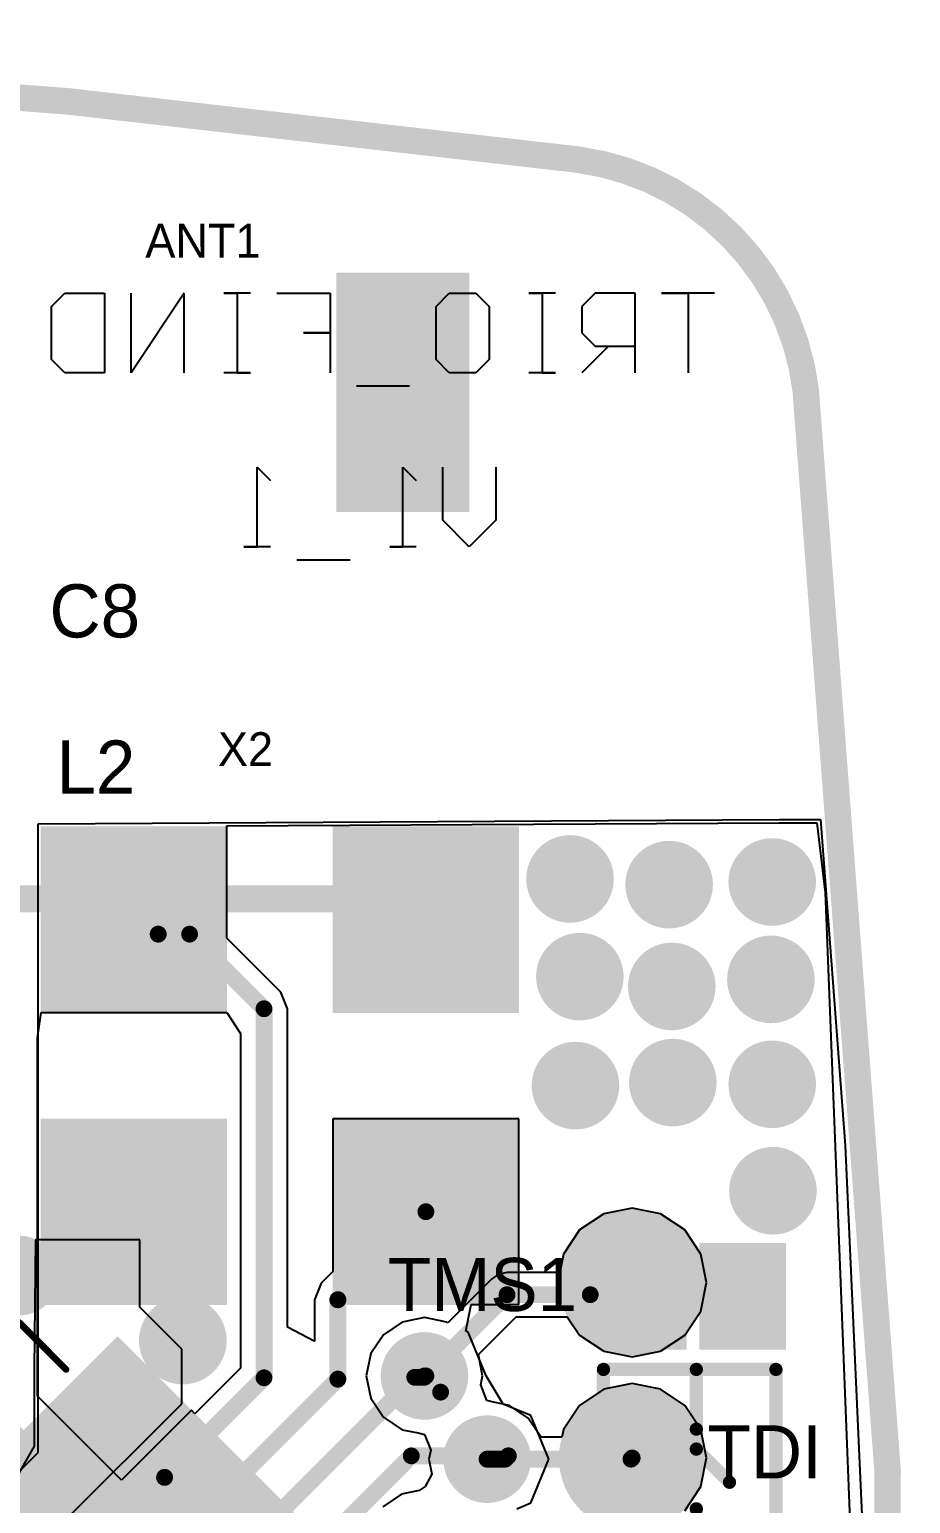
# Model space of a CAD drawing. Header units: millimetres. Extents: x 62 to 98, y 34 to 139.
# Drawn here: x 74.29 to 80.94, y 52.58 to 63.68 of the extents above; entities that cross this region are included whole.
import ezdxf

# ---------------------------------------------------------------- set-up
doc = ezdxf.new("R2010")
doc.units = ezdxf.units.MM
for name, color, linetype in [('BottomLayer', 5, 'Continuous'), ('BottomOverlay', 54, 'Continuous'), ('BottomPaste', 16, 'Continuous'), ('BottomSolder', 6, 'Continuous'), ('KeepOutLayer', 6, 'Continuous'), ('Mechanical16', 56, 'Continuous'), ('MultiLayer', 9, 'Continuous'), ('TopLayer', 1, 'Continuous'), ('TopOverlay', 2, 'Continuous'), ('TopPaste', 8, 'Continuous'), ('TopSolder', 216, 'Continuous'), ('ViaHoleLayer', 16, 'Continuous')]:
    doc.layers.add(name, color=color, linetype=linetype)

# ---------------------------------------------------------------- blocks, each defined once
blk = doc.blocks.new('EM9304V01_QFN28_4X4_15')
at = {"layer": 'TopLayer'}
for points in [[(-1.3, 1.55), (-1.1, 1.55), (-1.3, 2.35), (-1.1, 2.35)], [(-0.9, 1.55), (-0.7, 1.55), (-0.9, 2.35), (-0.7, 2.35)], [(-0.515, 1.55), (-0.285, 1.55), (-0.515, 2.35), (-0.285, 2.35)], [(-0.1, 1.55), (0.1, 1.55), (-0.1, 2.35), (0.1, 2.35)], [(0.3, 1.55), (0.5, 1.55), (0.3, 2.35), (0.5, 2.35)], [(0.7, 1.55), (0.9, 1.55), (0.7, 2.35), (0.9, 2.35)], [(1.1, 1.55), (1.3, 1.55), (1.1, 2.35), (1.3, 2.35)], [(-1.55, 1.1), (-1.55, 1.3), (-2.35, 1.1), (-2.35, 1.3)], [(2.35, 1.1), (2.35, 1.3), (1.55, 1.1), (1.55, 1.3)], [(-1.2, -1.2), (1.2, -1.2), (-1.2, 1.2), (1.2, 1.2)], [(-1.55, 0.7), (-1.55, 0.9), (-2.35, 0.7), (-2.35, 0.9)], [(2.35, 0.7), (2.35, 0.9), (1.55, 0.7), (1.55, 0.9)], [(-1.55, 0.3), (-1.55, 0.5), (-2.35, 0.3), (-2.35, 0.5)], [(2.35, 0.3), (2.35, 0.5), (1.55, 0.3), (1.55, 0.5)], [(-1.55, -0.1), (-1.55, 0.1), (-2.35, -0.1), (-2.35, 0.1)], [(2.35, -0.1), (2.35, 0.1), (1.55, -0.1), (1.55, 0.1)], [(-1.55, -0.5), (-1.55, -0.3), (-2.35, -0.5), (-2.35, -0.3)], [(2.35, -0.515), (2.35, -0.285), (1.55, -0.515), (1.55, -0.285)], [(-1.55, -0.9), (-1.55, -0.7), (-2.35, -0.9), (-2.35, -0.7)], [(2.35, -0.9), (2.35, -0.7), (1.55, -0.9), (1.55, -0.7)], [(-1.55, -1.3), (-1.55, -1.1), (-2.35, -1.3), (-2.35, -1.1)], [(2.35, -1.3), (2.35, -1.1), (1.55, -1.3), (1.55, -1.1)], [(-1.3, -2.35), (-1.1, -2.35), (-1.3, -1.55), (-1.1, -1.55)], [(-0.9, -2.35), (-0.7, -2.35), (-0.9, -1.55), (-0.7, -1.55)], [(-0.5, -2.35), (-0.3, -2.35), (-0.5, -1.55), (-0.3, -1.55)], [(-0.1, -2.35), (0.1, -2.35), (-0.1, -1.55), (0.1, -1.55)], [(0.3, -2.35), (0.5, -2.35), (0.3, -1.55), (0.5, -1.55)], [(0.7, -2.35), (0.9, -2.35), (0.7, -1.55), (0.9, -1.55)], [(1.1, -2.35), (1.3, -2.35), (1.1, -1.55), (1.3, -1.55)]]:
    blk.add_solid(points, dxfattribs=at)
at = {"layer": 'TopOverlay'}
for points, const_width in [([(-2.2, 2.25, 1), (-2.3, 2.25, 1)], 0.5), ([(-2.425, 2.25, 1), (-2.175, 2.25, 1)], 0.25), ([(-2.325, 2.25, 1), (-2.075, 2.25, 1)], 0.25), ([(-2.013, 2, 1), (-1.988, 2, 1)], 0.025), ([(-2.013, 2, 1), (-1.988, 2, 1)], 0.025), ([(-1.513, 2, 1), (-1.488, 2, 1)], 0.025), ([(1.488, 2, 1), (1.513, 2, 1)], 0.025), ([(1.988, 2, 1), (2.013, 2, 1)], 0.025), ([(1.988, 2, 1), (2.013, 2, 1)], 0.025), ([(-2.013, 1.5, 1), (-1.988, 1.5, 1)], 0.025), ([(1.988, 1.5, 1), (2.013, 1.5, 1)], 0.025), ([(-2.012, -1.5, 1), (-1.987, -1.5, 1)], 0.025), ([(1.988, -1.5, 1), (2.013, -1.5, 1)], 0.025), ([(-2.012, -2, 1), (-1.987, -2, 1)], 0.025), ([(-2.012, -2, 1), (-1.987, -2, 1)], 0.025), ([(-1.513, -2, 1), (-1.488, -2, 1)], 0.025), ([(1.488, -2, 1), (1.513, -2, 1)], 0.025), ([(1.988, -2, 1), (2.013, -2, 1)], 0.025), ([(1.988, -2, 1), (2.013, -2, 1)], 0.025)]:
    blk.add_lwpolyline(points, format="xyb", close=True, dxfattribs=dict(at, const_width=const_width))
at = {"layer": 'TopOverlay', "const_width": 0.05}
for points in [[(-2, 1.5), (-2, 2)], [(-2, 2), (-1.5, 2)], [(1.5, 2), (2, 2)], [(2, 1.5), (2, 2)], [(-2, -2), (-2, -1.5)], [(2, -2), (2, -1.5)], [(-2, -2), (-1.5, -2)], [(1.5, -2), (2, -2)]]:
    blk.add_lwpolyline(points, dxfattribs=at)
at = {"layer": 'TopPaste'}
for points in [[(-1.3, 1.55), (-1.1, 1.55), (-1.3, 2.35), (-1.1, 2.35)], [(-0.9, 1.55), (-0.7, 1.55), (-0.9, 2.35), (-0.7, 2.35)], [(-0.515, 1.55), (-0.285, 1.55), (-0.515, 2.35), (-0.285, 2.35)], [(-0.1, 1.55), (0.1, 1.55), (-0.1, 2.35), (0.1, 2.35)], [(0.3, 1.55), (0.5, 1.55), (0.3, 2.35), (0.5, 2.35)], [(0.7, 1.55), (0.9, 1.55), (0.7, 2.35), (0.9, 2.35)], [(1.1, 1.55), (1.3, 1.55), (1.1, 2.35), (1.3, 2.35)], [(-1.55, 1.1), (-1.55, 1.3), (-2.35, 1.1), (-2.35, 1.3)], [(2.35, 1.1), (2.35, 1.3), (1.55, 1.1), (1.55, 1.3)], [(-1.2, -1.2), (1.2, -1.2), (-1.2, 1.2), (1.2, 1.2)], [(-1.55, 0.7), (-1.55, 0.9), (-2.35, 0.7), (-2.35, 0.9)], [(2.35, 0.7), (2.35, 0.9), (1.55, 0.7), (1.55, 0.9)], [(-1.55, 0.3), (-1.55, 0.5), (-2.35, 0.3), (-2.35, 0.5)], [(2.35, 0.3), (2.35, 0.5), (1.55, 0.3), (1.55, 0.5)], [(-1.55, -0.1), (-1.55, 0.1), (-2.35, -0.1), (-2.35, 0.1)], [(2.35, -0.1), (2.35, 0.1), (1.55, -0.1), (1.55, 0.1)], [(-1.55, -0.5), (-1.55, -0.3), (-2.35, -0.5), (-2.35, -0.3)], [(2.35, -0.515), (2.35, -0.285), (1.55, -0.515), (1.55, -0.285)], [(-1.55, -0.9), (-1.55, -0.7), (-2.35, -0.9), (-2.35, -0.7)], [(2.35, -0.9), (2.35, -0.7), (1.55, -0.9), (1.55, -0.7)], [(-1.55, -1.3), (-1.55, -1.1), (-2.35, -1.3), (-2.35, -1.1)], [(2.35, -1.3), (2.35, -1.1), (1.55, -1.3), (1.55, -1.1)], [(-1.3, -2.35), (-1.1, -2.35), (-1.3, -1.55), (-1.1, -1.55)], [(-0.9, -2.35), (-0.7, -2.35), (-0.9, -1.55), (-0.7, -1.55)], [(-0.5, -2.35), (-0.3, -2.35), (-0.5, -1.55), (-0.3, -1.55)], [(-0.1, -2.35), (0.1, -2.35), (-0.1, -1.55), (0.1, -1.55)], [(0.3, -2.35), (0.5, -2.35), (0.3, -1.55), (0.5, -1.55)], [(0.7, -2.35), (0.9, -2.35), (0.7, -1.55), (0.9, -1.55)], [(1.1, -2.35), (1.3, -2.35), (1.1, -1.55), (1.3, -1.55)]]:
    blk.add_solid(points, dxfattribs=at)
at = {"layer": 'TopSolder'}
for points in [[(-1.402, 1.448), (-0.998, 1.448), (-1.402, 2.452), (-0.998, 2.452)], [(-1.002, 1.448), (-0.598, 1.448), (-1.002, 2.452), (-0.598, 2.452)], [(-0.617, 1.448), (-0.183, 1.448), (-0.617, 2.452), (-0.183, 2.452)], [(-0.202, 1.448), (0.202, 1.448), (-0.202, 2.452), (0.202, 2.452)], [(0.198, 1.448), (0.602, 1.448), (0.198, 2.452), (0.602, 2.452)], [(0.598, 1.448), (1.002, 1.448), (0.598, 2.452), (1.002, 2.452)], [(0.998, 1.448), (1.402, 1.448), (0.998, 2.452), (1.402, 2.452)], [(-1.45, -1.45), (1.45, -1.45), (-1.45, 1.45), (1.45, 1.45)], [(-1.448, 0.998), (-1.448, 1.402), (-2.452, 0.998), (-2.452, 1.402)], [(2.452, 0.998), (2.452, 1.402), (1.448, 0.998), (1.448, 1.402)], [(-1.302, -1.302), (1.302, -1.302), (-1.302, 1.302), (1.302, 1.302)], [(-1.448, 0.598), (-1.448, 1.002), (-2.452, 0.598), (-2.452, 1.002)], [(2.452, 0.598), (2.452, 1.002), (1.448, 0.598), (1.448, 1.002)], [(-1.448, 0.198), (-1.448, 0.602), (-2.452, 0.198), (-2.452, 0.602)], [(2.452, 0.198), (2.452, 0.602), (1.448, 0.198), (1.448, 0.602)], [(-1.448, -0.202), (-1.448, 0.202), (-2.452, -0.202), (-2.452, 0.202)], [(2.452, -0.202), (2.452, 0.202), (1.448, -0.202), (1.448, 0.202)], [(-1.448, -0.602), (-1.448, -0.198), (-2.452, -0.602), (-2.452, -0.198)], [(2.452, -0.617), (2.452, -0.183), (1.448, -0.617), (1.448, -0.183)], [(-1.448, -1.002), (-1.448, -0.598), (-2.452, -1.002), (-2.452, -0.598)], [(2.452, -1.002), (2.452, -0.598), (1.448, -1.002), (1.448, -0.598)], [(-1.448, -1.402), (-1.448, -0.998), (-2.452, -1.402), (-2.452, -0.998)], [(2.452, -1.402), (2.452, -0.998), (1.448, -1.402), (1.448, -0.998)], [(-1.402, -2.452), (-0.998, -2.452), (-1.402, -1.448), (-0.998, -1.448)], [(-1.002, -2.452), (-0.598, -2.452), (-1.002, -1.448), (-0.598, -1.448)], [(-0.602, -2.452), (-0.198, -2.452), (-0.602, -1.448), (-0.198, -1.448)], [(-0.202, -2.452), (0.202, -2.452), (-0.202, -1.448), (0.202, -1.448)], [(0.198, -2.452), (0.602, -2.452), (0.198, -1.448), (0.602, -1.448)], [(0.598, -2.452), (1.002, -2.452), (0.598, -1.448), (1.002, -1.448)], [(0.998, -2.452), (1.402, -2.452), (0.998, -1.448), (1.402, -1.448)]]:
    blk.add_solid(points, dxfattribs=at)
blk = doc.blocks.new('TP_17')
at = {"layer": 'BottomLayer', "const_width": 0.45}
blk.add_lwpolyline([(-0.173, 0, 1), (0.277, 0, 1)], format="xyb", close=True, dxfattribs=at)
at = {"layer": 'BottomPaste', "const_width": 0.45}
blk.add_lwpolyline([(-0.173, 0, 1), (0.277, 0, 1)], format="xyb", close=True, dxfattribs=at)
at = {"layer": 'BottomSolder', "const_width": 0.552}
blk.add_lwpolyline([(-0.224, 0, 1), (0.328, 0, 1)], format="xyb", close=True, dxfattribs=at)
blk = doc.blocks.new('TP_19')
at = {"layer": 'BottomLayer', "const_width": 0.45}
blk.add_lwpolyline([(-0.225, 0, 1), (0.225, 0, 1)], format="xyb", close=True, dxfattribs=at)
at = {"layer": 'BottomPaste', "const_width": 0.45}
blk.add_lwpolyline([(-0.225, 0, 1), (0.225, 0, 1)], format="xyb", close=True, dxfattribs=at)
at = {"layer": 'BottomSolder', "const_width": 0.552}
blk.add_lwpolyline([(-0.276, 0, 1), (0.276, 0, 1)], format="xyb", close=True, dxfattribs=at)
blk = doc.blocks.new('CRYSTAL_NX1612SA_25')
at = {"layer": 'TopLayer'}
for points in [[(-0.6, 1.6), (0.6, 1.6), (-0.6, 2.8), (0.6, 2.8)], [(1.6, 1.6), (2.8, 1.6), (1.6, 2.8), (2.8, 2.8)], [(-0.6, -0.6), (0.6, -0.6), (-0.6, 0.6), (0.6, 0.6)], [(1.6, -0.6), (2.8, -0.6), (1.6, 0.6), (2.8, 0.6)]]:
    blk.add_solid(points, dxfattribs=at)
at = {"layer": 'TopPaste'}
for points in [[(-0.6, 1.6), (0.6, 1.6), (-0.6, 2.8), (0.6, 2.8)], [(1.6, 1.6), (2.8, 1.6), (1.6, 2.8), (2.8, 2.8)], [(-0.6, -0.6), (0.6, -0.6), (-0.6, 0.6), (0.6, 0.6)], [(1.6, -0.6), (2.8, -0.6), (1.6, 0.6), (2.8, 0.6)]]:
    blk.add_solid(points, dxfattribs=at)
at = {"layer": 'TopSolder'}
for points in [[(-0.702, 1.498), (0.702, 1.498), (-0.702, 2.902), (0.702, 2.902)], [(1.498, 1.498), (2.902, 1.498), (1.498, 2.902), (2.902, 2.902)], [(-0.702, -0.702), (0.702, -0.702), (-0.702, 0.702), (0.702, 0.702)], [(1.498, -0.702), (2.902, -0.702), (1.498, 0.702), (2.902, 0.702)]]:
    blk.add_solid(points, dxfattribs=at)
blk = doc.blocks.new('AMCA31_26')
at = {"layer": 'TopLayer'}
for points in [[(0.8, 2.102), (-0.8, 2.102), (0.8, 1.302), (-0.8, 1.302)], [(0.8, -1.3), (-0.8, -1.3), (0.8, -2.1), (-0.8, -2.1)]]:
    blk.add_solid(points, dxfattribs=at)
at = {"layer": 'TopPaste'}
for points in [[(0.8, 2.102), (-0.8, 2.102), (0.8, 1.302), (-0.8, 1.302)], [(0.8, -1.3), (-0.8, -1.3), (0.8, -2.1), (-0.8, -2.1)]]:
    blk.add_solid(points, dxfattribs=at)
at = {"layer": 'TopSolder'}
for points in [[(0.902, 2.203), (-0.902, 2.203), (0.902, 1.2), (-0.902, 1.2)], [(0.902, -1.198), (-0.902, -1.198), (0.902, -2.202), (-0.902, -2.202)]]:
    blk.add_solid(points, dxfattribs=at)
blk = doc.blocks.new('SW_TACT_EVPBB_27')
at = {"layer": 'TopLayer'}
for points in [[(-0.3, 0.975), (-0.3, 0.525), (0.3, 0.975), (0.3, 0.525)], [(2.35, 0.975), (2.35, 0.525), (2.95, 0.975), (2.95, 0.525)], [(-0.3, 0.225), (-0.3, -0.225), (0.3, 0.225), (0.3, -0.225)], [(2.35, 0.225), (2.35, -0.225), (2.95, 0.225), (2.95, -0.225)]]:
    blk.add_solid(points, dxfattribs=at)
at = {"layer": 'TopOverlay', "const_width": 0.1}
for points in [[(2.1, 1), (0.55, 1)], [(0.55, -0.3), (0.55, 1)], [(2.1, -0.3), (2.1, 1)], [(1.15, 0.4), (1.4, 0.65)], [(1, 0.4), (0.55, 0.4)], [(1.15, 0.4), (1, 0.4)], [(2.05, 0.4), (1.6, 0.4)], [(2.1, -0.3), (0.55, -0.3)]]:
    blk.add_lwpolyline(points, dxfattribs=at)
at = {"layer": 'TopOverlay', "const_width": 0.05}
for points in [[(0.525, 1, 1), (0.575, 1, 1)], [(0.525, 1, 1), (0.575, 1, 1)], [(2.075, 1, 1), (2.125, 1, 1)], [(2.075, 1, 1), (2.125, 1, 1)], [(1.375, 0.65, 1), (1.425, 0.65, 1)], [(0.525, 0.4, 1), (0.575, 0.4, 1)], [(0.975, 0.4, 1), (1.025, 0.4, 1)], [(0.975, 0.4, 1), (1.025, 0.4, 1)], [(1.125, 0.4, 1), (1.175, 0.4, 1)], [(1.125, 0.4, 1), (1.175, 0.4, 1)], [(1.575, 0.4, 1), (1.625, 0.4, 1)], [(2.025, 0.4, 1), (2.075, 0.4, 1)], [(0.525, -0.3, 1), (0.575, -0.3, 1)], [(0.525, -0.3, 1), (0.575, -0.3, 1)], [(2.075, -0.3, 1), (2.125, -0.3, 1)], [(2.075, -0.3, 1), (2.125, -0.3, 1)]]:
    blk.add_lwpolyline(points, format="xyb", close=True, dxfattribs=at)
at = {"layer": 'TopPaste'}
for points in [[(-0.3, 0.975), (-0.3, 0.525), (0.3, 0.975), (0.3, 0.525)], [(2.35, 0.975), (2.35, 0.525), (2.95, 0.975), (2.95, 0.525)], [(-0.3, 0.225), (-0.3, -0.225), (0.3, 0.225), (0.3, -0.225)], [(2.35, 0.225), (2.35, -0.225), (2.95, 0.225), (2.95, -0.225)]]:
    blk.add_solid(points, dxfattribs=at)
at = {"layer": 'TopSolder'}
for points in [[(-0.402, 1.077), (-0.402, 0.423), (0.402, 1.077), (0.402, 0.423)], [(2.248, 1.077), (2.248, 0.423), (3.052, 1.077), (3.052, 0.423)], [(-0.402, 0.327), (-0.402, -0.327), (0.402, 0.327), (0.402, -0.327)], [(2.248, 0.327), (2.248, -0.327), (3.052, 0.327), (3.052, -0.327)]]:
    blk.add_solid(points, dxfattribs=at)

msp = doc.modelspace()

# ---------------------------------------------------------------- linework, layer by layer
at = {"layer": 'BottomLayer'}
for p, q in [((74.359, 57.699), (79.948, 57.731)), ((74.359, 56.536), (74.359, 57.699)), ((79.948, 57.731), (80.256, 57.731)), ((80.256, 57.731), (80.442, 55.275)), ((74.359, 55.627), (74.359, 56.536)), ((74.359, 54.86), (74.359, 55.627)), ((80.442, 55.275), (80.587, 52.09)), ((74.359, 53.889), (74.359, 54.86)), ((78.623, 54.762), (78.441, 54.64)), ((78.837, 54.805), (78.623, 54.762)), ((79.052, 54.762), (78.837, 54.805)), ((79.234, 54.64), (79.052, 54.762)), ((78.441, 54.64), (78.319, 54.458)), ((79.355, 54.458), (79.234, 54.64)), ((78.319, 54.458), (78.292, 54.319)), ((79.398, 54.244), (79.355, 54.458)), ((77.83, 54.306), (77.776, 54.27)), ((77.894, 54.319), (77.83, 54.306)), ((78.292, 54.319), (77.894, 54.319)), ((77.776, 54.27), (77.447, 53.941)), ((79.355, 54.029), (79.398, 54.244)), ((77.272, 53.979), (77.104, 53.946)), ((77.44, 53.946), (77.272, 53.979)), ((77.678, 53.701), (77.963, 53.986)), ((77.963, 53.986), (78.348, 53.986)), ((78.348, 53.986), (78.441, 53.847)), ((79.234, 53.847), (79.355, 54.029)), ((74.359, 52.964), (74.359, 53.889)), ((77.104, 53.946), (76.962, 53.85)), ((77.447, 53.941), (77.44, 53.946)), ((76.962, 53.85), (76.867, 53.708)), ((78.441, 53.847), (78.623, 53.726)), ((79.052, 53.726), (79.234, 53.847)), ((76.867, 53.708), (76.833, 53.54)), ((77.71, 53.54), (77.678, 53.701)), ((78.623, 53.726), (78.837, 53.683)), ((78.837, 53.683), (79.052, 53.726)), ((76.833, 53.54), (76.867, 53.372)), ((77.697, 53.472), (77.71, 53.54)), ((77.743, 53.355), (77.697, 53.472)), ((78.623, 53.44), (78.441, 53.318)), ((78.837, 53.482), (78.623, 53.44)), ((79.052, 53.44), (78.837, 53.482)), ((79.234, 53.318), (79.052, 53.44)), ((76.867, 53.372), (76.962, 53.23)), ((77.791, 53.342), (77.743, 53.355)), ((77.912, 53.318), (77.791, 53.342)), ((78.054, 53.223), (77.912, 53.318)), ((78.441, 53.318), (78.319, 53.136)), ((79.355, 53.136), (79.234, 53.318)), ((76.962, 53.23), (77.104, 53.135)), ((78.149, 53.081), (78.054, 53.223)), ((77.104, 53.135), (77.225, 53.111)), ((77.225, 53.111), (77.273, 53.098)), ((77.273, 53.098), (77.319, 52.982)), ((78.15, 53.08), (78.149, 53.081)), ((78.308, 53.08), (78.15, 53.08)), ((78.319, 53.136), (78.308, 53.08)), ((79.398, 52.922), (79.355, 53.136)), ((77.319, 52.982), (77.306, 52.913)), ((74.013, 52.618), (74.359, 52.964)), ((77.306, 52.913), (77.328, 52.801)), ((79.355, 52.707), (79.398, 52.922)), ((77.328, 52.801), (77.278, 52.706)), ((77.099, 52.65), (76.957, 52.555)), ((77.233, 52.677), (77.099, 52.65)), ((77.278, 52.706), (77.233, 52.677)), ((79.234, 52.525), (79.355, 52.707))]:
    msp.add_line(p, q, dxfattribs=at)
for points, const_width in [([(78.204, 57.284, 1), (78.534, 57.284, 1)], 0.33), ([(78.951, 57.241, 1), (79.281, 57.241, 1)], 0.33), ([(79.728, 57.261, 1), (80.058, 57.261, 1)], 0.33), ([(78.278, 56.548, 1), (78.608, 56.548, 1)], 0.33), ([(79.718, 56.527, 1), (80.048, 56.527, 1)], 0.33), ([(78.971, 56.474, 1), (79.301, 56.474, 1)], 0.33), ([(78.979, 55.75, 1), (79.309, 55.75, 1)], 0.33), ([(78.245, 55.727, 1), (78.575, 55.727, 1)], 0.33), ([(79.728, 55.737, 1), (80.058, 55.737, 1)], 0.33), ([(79.733, 54.935, 1), (80.063, 54.935, 1)], 0.33), ([(77.862, 54.152, 1), (77.926, 54.152, 1)], 0.0635), ([(77.862, 54.152, 1), (77.926, 54.152, 1)], 0.0635), ([(78.49, 54.152, 1), (78.553, 54.152, 1)], 0.0635), ([(75.285, 53.807, 1), (75.616, 53.807, 1)], 0.33), ([(77.107, 53.54, 1), (77.437, 53.54, 1)], 0.33), ([(77.24, 53.54, 1), (77.303, 53.54, 1)], 0.0635), ([(77.25, 53.54, 1), (77.314, 53.54, 1)], 0.0635), ([(77.25, 53.54, 1), (77.314, 53.54, 1)], 0.0635), ([(77.579, 52.913, 1), (77.909, 52.913, 1)], 0.33), ([(77.712, 52.913, 1), (77.776, 52.913, 1)], 0.0635), ([(78.797, 52.913, 1), (78.86, 52.913, 1)], 0.0635), ([(78.797, 52.913, 1), (78.86, 52.913, 1)], 0.0635), ([(78.806, 52.922, 1), (78.869, 52.922, 1)], 0.0635)]:
    msp.add_lwpolyline(points, format="xyb", close=True, dxfattribs=dict(at, const_width=const_width))
at = {"layer": 'BottomLayer', "const_width": 0.127}
for points in [[(77.282, 53.54), (77.894, 54.152)], [(77.894, 54.152), (78.521, 54.152)], [(77.272, 53.54), (77.282, 53.54)], [(77.744, 52.913), (78.829, 52.913)], [(78.829, 52.913), (78.837, 52.922)]]:
    msp.add_lwpolyline(points, dxfattribs=at)
at = {"layer": 'BottomOverlay'}
for p, q in [((74.46, 61.597), (74.56, 61.697)), ((74.56, 61.697), (74.86, 61.697)), ((74.86, 61.697), (74.86, 61.097)), ((75.46, 61.697), (75.06, 61.097)), ((75.06, 61.097), (75.06, 61.697)), ((75.46, 61.097), (75.46, 61.697)), ((75.96, 61.697), (75.76, 61.697)), ((75.76, 61.697), (75.86, 61.697)), ((75.86, 61.697), (75.86, 61.097)), ((76.16, 61.697), (76.56, 61.697)), ((76.56, 61.697), (76.56, 61.397)), ((77.359, 61.597), (77.459, 61.697)), ((77.459, 61.697), (77.659, 61.697)), ((77.659, 61.697), (77.759, 61.597)), ((78.259, 61.697), (78.059, 61.697)), ((78.059, 61.697), (78.159, 61.697)), ((78.159, 61.697), (78.159, 61.097)), ((78.559, 61.697), (78.459, 61.597)), ((78.859, 61.697), (78.559, 61.697)), ((78.859, 61.097), (78.859, 61.697)), ((79.459, 61.697), (79.059, 61.697)), ((79.059, 61.697), (79.259, 61.697)), ((79.259, 61.697), (79.259, 61.097)), ((74.46, 61.197), (74.46, 61.597)), ((77.359, 61.197), (77.359, 61.597)), ((77.759, 61.597), (77.759, 61.197)), ((78.459, 61.597), (78.459, 61.397)), ((76.56, 61.397), (76.36, 61.397)), ((76.36, 61.397), (76.56, 61.397)), ((76.56, 61.397), (76.56, 61.097)), ((78.459, 61.397), (78.559, 61.297)), ((78.659, 61.297), (78.459, 61.097)), ((78.559, 61.297), (78.859, 61.297)), ((74.56, 61.097), (74.46, 61.197)), ((77.459, 61.097), (77.359, 61.197)), ((77.759, 61.197), (77.659, 61.097)), ((74.86, 61.097), (74.56, 61.097)), ((75.96, 61.097), (75.76, 61.097)), ((75.86, 61.097), (75.96, 61.097)), ((77.659, 61.097), (77.459, 61.097)), ((78.259, 61.097), (78.059, 61.097)), ((78.159, 61.097), (78.259, 61.097)), ((77.159, 60.997), (76.76, 60.997)), ((76.011, 59.786), (76.011, 60.386)), ((76.011, 60.386), (76.111, 60.286)), ((77.11, 59.786), (77.11, 60.386)), ((77.11, 60.386), (77.21, 60.286)), ((77.41, 59.986), (77.41, 60.386)), ((77.81, 60.386), (77.81, 59.986)), ((77.61, 59.786), (77.41, 59.986)), ((77.81, 59.986), (77.61, 59.786)), ((76.111, 59.786), (75.911, 59.786)), ((75.911, 59.786), (76.011, 59.786)), ((77.21, 59.786), (77.01, 59.786)), ((77.01, 59.786), (77.11, 59.786)), ((76.711, 59.686), (76.311, 59.686))]:
    msp.add_line(p, q, dxfattribs=at)
at = {"layer": 'KeepOutLayer', "const_width": 0.2}
for points in [[(66.859, 63.583, -0.028269), (78.425, 62.703)], [(78.425, 62.703, -0.342893), (80.147, 60.955)], [(80.146, 60.955, -0.057889), (80.112, 36.549)]]:
    msp.add_lwpolyline(points, format="xyb", dxfattribs=at)
at = {"layer": 'KeepOutLayer', "const_width": 0.1}
for points in [[(78.375, 62.703, 1), (78.475, 62.703, 1)], [(78.375, 62.703, 1), (78.475, 62.703, 1)], [(80.096, 60.955, 1), (80.196, 60.955, 1)], [(80.097, 60.955, 1), (80.197, 60.955, 1)]]:
    msp.add_lwpolyline(points, format="xyb", close=True, dxfattribs=at)
at = {"layer": 'Mechanical16', "const_width": 0.203}
msp.add_lwpolyline([(68.426, 57.134), (77.824, 57.134)], dxfattribs=at)
at = {"layer": 'Mechanical16', "const_width": 0.102}
msp.add_lwpolyline([(77.773, 57.134, 1), (77.875, 57.134, 1)], format="xyb", close=True, dxfattribs=at)
at = {"layer": 'MultiLayer', "const_width": 0.33}
for points in [[(78.204, 57.284, 1), (78.534, 57.284, 1)], [(78.951, 57.241, 1), (79.281, 57.241, 1)], [(79.728, 57.261, 1), (80.058, 57.261, 1)], [(78.278, 56.548, 1), (78.608, 56.548, 1)], [(79.718, 56.527, 1), (80.048, 56.527, 1)], [(78.971, 56.474, 1), (79.301, 56.474, 1)], [(78.979, 55.75, 1), (79.309, 55.75, 1)], [(78.245, 55.727, 1), (78.575, 55.727, 1)], [(79.728, 55.737, 1), (80.058, 55.737, 1)], [(79.733, 54.935, 1), (80.063, 54.935, 1)], [(75.285, 53.807, 1), (75.616, 53.807, 1)], [(77.107, 53.54, 1), (77.437, 53.54, 1)], [(77.579, 52.913, 1), (77.909, 52.913, 1)]]:
    msp.add_lwpolyline(points, format="xyb", close=True, dxfattribs=at)
at = {"layer": 'TopLayer'}
for p, q in [((75.782, 57.683), (79.945, 57.707)), ((75.782, 57.677), (75.782, 57.683)), ((75.782, 56.837), (75.782, 57.677)), ((75.782, 57.677), (75.782, 57.677)), ((79.945, 57.707), (80.229, 57.707)), ((80.229, 57.707), (80.292, 57.182)), ((80.292, 57.182), (80.617, 48.902)), ((76.188, 56.432), (75.782, 56.837)), ((76.24, 56.306), (76.188, 56.432)), ((76.24, 53.908), (76.24, 56.306)), ((74.356, 56.088), (74.382, 56.277)), ((74.382, 56.277), (75.782, 56.277)), ((75.782, 56.277), (75.886, 56.12)), ((74.356, 54.836), (74.356, 56.088)), ((75.886, 56.12), (75.886, 53.599)), ((77.982, 55.477), (76.582, 55.477)), ((76.582, 55.477), (76.582, 54.327)), ((77.982, 54.077), (77.982, 55.477)), ((74.356, 53.388), (74.356, 54.836)), ((74.339, 54.566), (74.331, 53.592)), ((75.126, 54.566), (74.339, 54.566)), ((75.126, 54.058), (75.126, 54.566)), ((76.582, 54.327), (76.494, 54.239)), ((76.494, 54.239), (76.442, 54.114)), ((76.442, 54.114), (76.442, 53.803)), ((77.583, 53.877), (77.623, 54.077)), ((77.623, 54.077), (77.982, 54.077)), ((75.443, 53.741), (75.126, 54.058)), ((76.44, 53.801), (76.24, 53.908)), ((77.601, 53.87), (77.583, 53.877)), ((77.737, 53.54), (77.601, 53.87)), ((76.442, 53.803), (76.44, 53.801)), ((75.443, 53.331), (75.443, 53.741)), ((74.331, 53.592), (74.329, 53.184)), ((75.886, 53.599), (75.541, 53.255)), ((77.866, 53.328), (77.737, 53.54)), ((74.989, 52.756), (74.356, 53.388)), ((74.567, 52.455), (75.443, 53.331)), ((78.073, 53.242), (77.866, 53.328)), ((75.515, 53.282), (74.989, 52.756)), ((75.541, 53.255), (75.515, 53.282)), ((78.21, 52.913), (78.073, 53.242)), ((74.329, 53.184), (74.329, 53.012)), ((74.329, 53.012), (74.215, 52.808)), ((78.073, 52.584), (78.21, 52.913)), ((77.967, 52.54), (78.073, 52.584))]:
    msp.add_line(p, q, dxfattribs=at)
for points, const_width in [([(78.204, 57.284, 1), (78.534, 57.284, 1)], 0.33), ([(78.951, 57.241, 1), (79.281, 57.241, 1)], 0.33), ([(79.728, 57.261, 1), (80.058, 57.261, 1)], 0.33), ([(75.233, 56.868, 1), (75.297, 56.868, 1)], 0.0635), ([(75.47, 56.868, 1), (75.533, 56.868, 1)], 0.0635), ([(75.47, 56.868, 1), (75.533, 56.868, 1)], 0.0635), ([(78.278, 56.548, 1), (78.608, 56.548, 1)], 0.33), ([(79.718, 56.527, 1), (80.048, 56.527, 1)], 0.33), ([(78.971, 56.474, 1), (79.301, 56.474, 1)], 0.33), ([(76.031, 56.306, 1), (76.094, 56.306, 1)], 0.0635), ([(76.031, 56.306, 1), (76.094, 56.306, 1)], 0.0635), ([(78.979, 55.75, 1), (79.309, 55.75, 1)], 0.33), ([(78.245, 55.727, 1), (78.575, 55.727, 1)], 0.33), ([(79.728, 55.737, 1), (80.058, 55.737, 1)], 0.33), ([(79.733, 54.935, 1), (80.063, 54.935, 1)], 0.33), ([(77.251, 54.777, 1), (77.314, 54.777, 1)], 0.0635), ([(75.285, 53.807, 1), (75.616, 53.807, 1)], 0.33), ([(76.587, 54.114, 1), (76.651, 54.114, 1)], 0.0635), ([(76.587, 54.114, 1), (76.651, 54.114, 1)], 0.0635), ([(77.107, 53.54, 1), (77.437, 53.54, 1)], 0.33), ([(76.031, 53.526, 1), (76.094, 53.526, 1)], 0.0635), ([(76.031, 53.526, 1), (76.094, 53.526, 1)], 0.0635), ([(76.587, 53.516, 1), (76.651, 53.516, 1)], 0.0635), ([(76.587, 53.516, 1), (76.651, 53.516, 1)], 0.0635), ([(77.167, 53.53, 1), (77.23, 53.53, 1)], 0.0635), ([(77.167, 53.53, 1), (77.23, 53.53, 1)], 0.0635), ([(77.24, 53.54, 1), (77.303, 53.54, 1)], 0.0635), ([(77.24, 53.54, 1), (77.303, 53.54, 1)], 0.0635), ([(77.24, 53.53, 1), (77.303, 53.53, 1)], 0.0635), ([(77.24, 53.53, 1), (77.303, 53.53, 1)], 0.0635), ([(77.362, 53.418, 1), (77.425, 53.418, 1)], 0.0635), ([(77.579, 52.913, 1), (77.909, 52.913, 1)], 0.33), ([(74.98, 53.059, 1), (75.08, 53.059, 1)], 0.1), ([(77.141, 52.938, 1), (77.204, 52.938, 1)], 0.0635), ([(77.141, 52.938, 1), (77.204, 52.938, 1)], 0.0635), ([(77.712, 52.913, 1), (77.776, 52.913, 1)], 0.0635), ([(77.847, 52.913, 1), (77.911, 52.913, 1)], 0.0635), ([(77.847, 52.913, 1), (77.911, 52.913, 1)], 0.0635), ([(77.872, 52.938, 1), (77.936, 52.938, 1)], 0.0635), ([(77.872, 52.938, 1), (77.936, 52.938, 1)], 0.0635), ([(75.281, 52.776, 1), (75.345, 52.776, 1)], 0.0635)]:
    msp.add_lwpolyline(points, format="xyb", close=True, dxfattribs=dict(at, const_width=const_width))
for points, const_width in [([(75.265, 56.868), (75.501, 56.868)], 0.127), ([(75.501, 56.868), (76.063, 56.306)], 0.127), ([(76.063, 53.526), (76.063, 56.306)], 0.127), ([(76.619, 54.114), (77.282, 54.777)], 0.127), ([(76.619, 53.516), (76.619, 54.114)], 0.127), ([(75.313, 52.776), (76.063, 53.526)], 0.127), ([(75.596, 52.493), (76.619, 53.516)], 0.127), ([(75.879, 52.21), (77.199, 53.53)], 0.127), ([(77.199, 53.53), (77.272, 53.53)], 0.127), ([(77.272, 53.54), (77.394, 53.418)], 0.127), ([(77.272, 53.53), (77.272, 53.54)], 0.127), ([(74.268, 52.297), (75.03, 53.059)], 0.2), ([(76.162, 51.927), (77.172, 52.938)], 0.127), ([(77.172, 52.938), (77.904, 52.938)], 0.127), ([(77.744, 52.913), (77.879, 52.913)], 0.127), ([(77.879, 52.913), (77.904, 52.938)], 0.127)]:
    msp.add_lwpolyline(points, dxfattribs=dict(at, const_width=const_width))
at = {"layer": 'ViaHoleLayer', "const_width": 0.127}
for points in [[(78.306, 57.284, 1), (78.433, 57.284, 1)], [(79.052, 57.241, 1), (79.179, 57.241, 1)], [(79.83, 57.261, 1), (79.957, 57.261, 1)], [(78.379, 56.548, 1), (78.506, 56.548, 1)], [(79.819, 56.527, 1), (79.946, 56.527, 1)], [(79.073, 56.474, 1), (79.2, 56.474, 1)], [(78.346, 55.727, 1), (78.473, 55.727, 1)], [(79.08, 55.75, 1), (79.207, 55.75, 1)], [(79.83, 55.737, 1), (79.957, 55.737, 1)], [(79.835, 54.935, 1), (79.962, 54.935, 1)], [(75.387, 53.807, 1), (75.514, 53.807, 1)], [(77.208, 53.54, 1), (77.335, 53.54, 1)], [(77.681, 52.913, 1), (77.808, 52.913, 1)]]:
    msp.add_lwpolyline(points, format="xyb", close=True, dxfattribs=at)

# ---------------------------------------------------------------- block references
for name, p, rotation in [('AMCA31_26', (75.408, 60.949), 270), ('CRYSTAL_NX1612SA_25', (75.082, 56.977), 270), ('TP_17', (78.837, 54.192), 90), ('EM9304V01_QFN28_4X4_15', (74.217, 51.114), 315), ('SW_TACT_EVPBB_27', (78.921, 54.139), 270), ('TP_19', (78.837, 52.922), 90)]:
    msp.add_blockref(name, p, dxfattribs=dict(rotation=rotation))

# ---------------------------------------------------------------- texts
at = {"layer": 'BottomOverlay'}
for s, p in [('TMS1', (76.996, 54.029)), ('TDI', (79.405, 52.768))]:
    msp.add_text(s, height=0.4, dxfattribs=at).set_placement(p)
at = {"layer": 'Mechanical16'}
for s, p in [('ANT1', (75.168, 61.965)), ('X2', (75.715, 58.135))]:
    msp.add_text(s, height=0.254, dxfattribs=at).set_placement(p)
at = {"layer": 'TopOverlay'}
for s, p in [('C8', (74.445, 59.103)), ('L2', (74.498, 57.927))]:
    msp.add_text(s, height=0.4, dxfattribs=at).set_placement(p)

doc.saveas('drawing.dxf')
